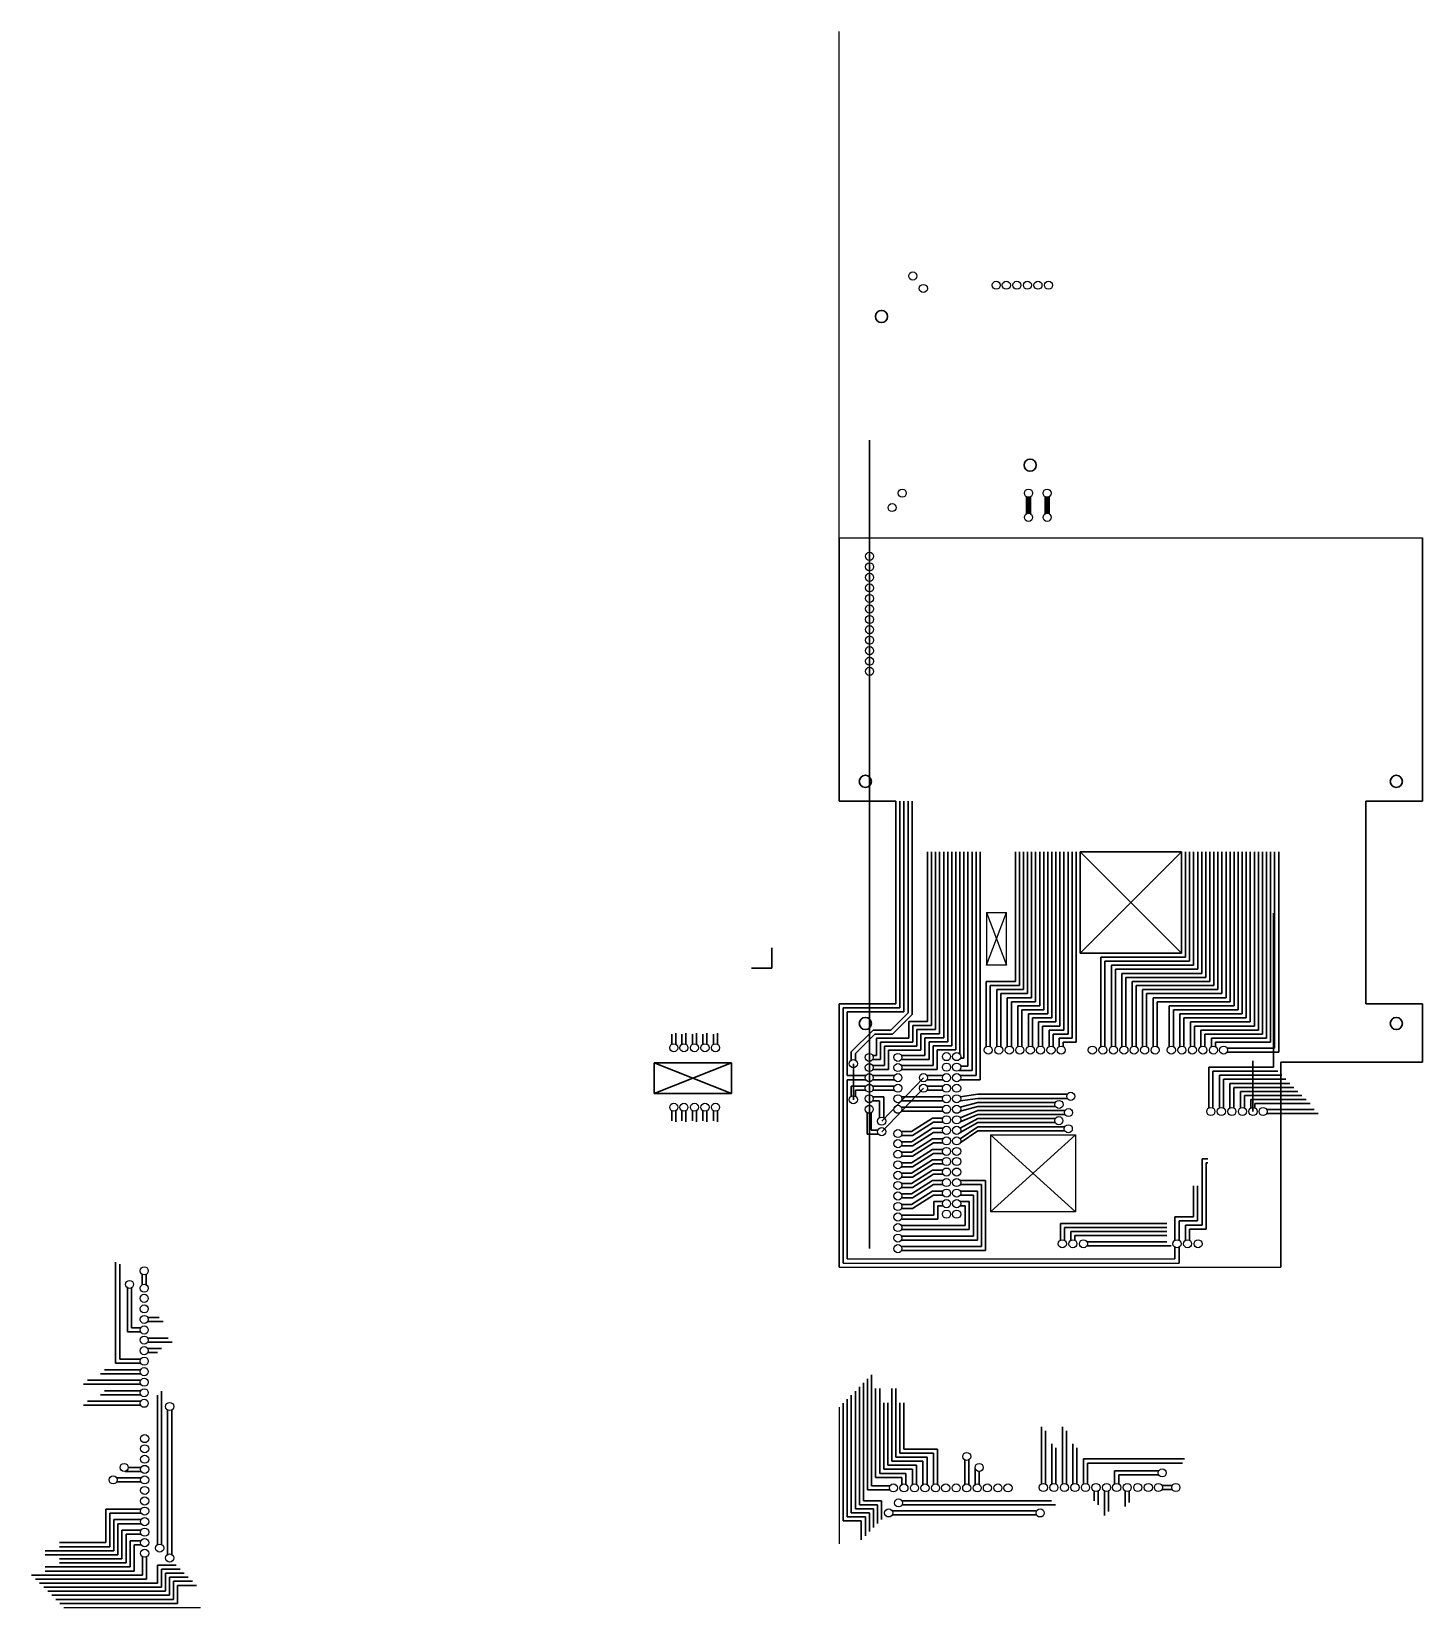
# Model space of a CAD drawing. Header units: millimetres. Extents: x -2849 to 258, y -823 to -139.
# Drawn here: x -2849.3 to -2505.9, y -766.8 to -377.8 of the extents above; entities that cross this region are included whole.
import ezdxf

# ---------------------------------------------------------------- set-up
doc = ezdxf.new("R2010")
doc.units = ezdxf.units.MM

msp = doc.modelspace()

# ---------------------------------------------------------------- hatches: boundary and pattern name
at = {"lineweight": 30}
for points in [[(-2603.667, -492.575, 0.2679496), (-2602.667, -492.575), (-2602.667, -496.814, 0.2679496), (-2603.667, -496.814)], [(-2599.077, -492.575, 0.2679496), (-2598.077, -492.575), (-2598.077, -496.814, 0.2679496), (-2599.077, -496.814)]]:
    msp.add_hatch(color=1, dxfattribs=at).paths.add_polyline_path(points, flags=17)

# ---------------------------------------------------------------- linework, layer by layer
at = {"color": 5}
for p, q in [((-2649.907, -567.752), (-2649.907, -377.752)), ((-2649.907, -502.752), (-2505.907, -502.752)), ((-2613.578, -595.261), (-2613.566, -608.269)), ((-2613.578, -595.261), (-2608.575, -595.261)), ((-2613.578, -595.261), (-2608.563, -608.269)), ((-2613.578, -595.261), (-2608.563, -608.269)), ((-2613.566, -608.269), (-2608.575, -595.261)), ((-2613.566, -608.269), (-2608.575, -595.261)), ((-2608.563, -608.269), (-2608.575, -595.261)), ((-2608.563, -608.269), (-2608.575, -595.261)), ((-2608.563, -608.269), (-2613.566, -608.269)), ((-2608.563, -608.269), (-2613.566, -608.269)), ((-2612.589, -650.102), (-2591.588, -650.102)), ((-2612.589, -650.102), (-2612.589, -669.103)), ((-2612.589, -650.102), (-2591.588, -669.103)), ((-2612.589, -669.103), (-2591.588, -650.102)), ((-2591.588, -650.102), (-2591.588, -669.103)), ((-2591.588, -669.103), (-2612.589, -669.103)), ((-2647.907, -680.752), (-2567.007, -680.752)), ((-2649.907, -682.752), (-2540.907, -682.752)), ((-2648.907, -681.752), (-2566.007, -681.752)), ((-2649.907, -717.35), (-2649.907, -751.061)), ((-2841.294, -766.787), (-2807.583, -766.787))]:
    msp.add_line(p, q, dxfattribs=at)
at = {"color": 2, "lineweight": 30}
for p, q in [((-2642.407, -678.202), (-2642.407, -478.598)), ((-2603.667, -496.814), (-2603.667, -492.575)), ((-2602.667, -496.814), (-2602.667, -492.575)), ((-2599.077, -496.814), (-2599.077, -492.575)), ((-2598.077, -496.814), (-2598.077, -492.575)), ((-2649.907, -502.752), (-2649.907, -567.752)), ((-2505.907, -567.752), (-2505.907, -502.752)), ((-2635.907, -567.752), (-2649.907, -567.752)), ((-2635.907, -617.752), (-2635.907, -567.752)), ((-2634.907, -618.752), (-2634.907, -567.752)), ((-2633.907, -619.752), (-2633.907, -567.752)), ((-2633.907, -619.752), (-2633.907, -567.752)), ((-2632.907, -620.002), (-2632.907, -567.752)), ((-2631.907, -620.416), (-2631.907, -567.752)), ((-2519.907, -567.752), (-2505.907, -567.752)), ((-2519.907, -617.752), (-2519.907, -567.752)), ((-2628.107, -622.148), (-2628.107, -580.252)), ((-2627.107, -623.148), (-2627.107, -580.252)), ((-2626.107, -624.148), (-2626.107, -580.252)), ((-2625.107, -625.148), (-2625.107, -580.252)), ((-2624.107, -626.148), (-2624.107, -580.252)), ((-2623.107, -627.148), (-2623.107, -580.252)), ((-2622.107, -628.148), (-2622.107, -580.252)), ((-2621.107, -629.148), (-2621.107, -580.252)), ((-2620.107, -630.148), (-2620.107, -580.252)), ((-2619.107, -631.148), (-2619.107, -580.252)), ((-2618.107, -633.202), (-2618.107, -580.252)), ((-2617.107, -634.202), (-2617.107, -580.252)), ((-2616.107, -635.502), (-2616.107, -580.252)), ((-2615.107, -636.502), (-2615.107, -580.252)), ((-2606.407, -612.252), (-2606.407, -580.252)), ((-2605.407, -613.252), (-2605.407, -580.252)), ((-2604.407, -614.252), (-2604.407, -580.252)), ((-2603.407, -615.252), (-2603.407, -580.252)), ((-2602.407, -616.252), (-2602.407, -580.252)), ((-2601.407, -617.252), (-2601.407, -580.252)), ((-2600.407, -618.252), (-2600.407, -580.252)), ((-2599.407, -619.252), (-2599.407, -580.252)), ((-2598.407, -620.252), (-2598.407, -580.252)), ((-2597.407, -621.252), (-2597.407, -580.252)), ((-2596.407, -622.252), (-2596.407, -580.252)), ((-2595.407, -623.252), (-2595.407, -580.252)), ((-2594.407, -624.252), (-2594.407, -580.252)), ((-2593.407, -625.252), (-2593.407, -580.252)), ((-2592.407, -626.252), (-2592.407, -580.252)), ((-2591.407, -627.252), (-2591.407, -580.252)), ((-2565.407, -580.252), (-2590.407, -580.252)), ((-2590.407, -580.252), (-2590.407, -605.252)), ((-2590.407, -580.252), (-2565.407, -605.252)), ((-2565.407, -580.252), (-2590.407, -605.252)), ((-2565.407, -605.252), (-2565.407, -580.252)), ((-2564.407, -606.252), (-2564.407, -580.252)), ((-2563.407, -607.252), (-2563.407, -580.252)), ((-2562.407, -608.252), (-2562.407, -580.252)), ((-2561.407, -609.252), (-2561.407, -580.252)), ((-2560.407, -610.252), (-2560.407, -580.252)), ((-2559.407, -611.252), (-2559.407, -580.252)), ((-2558.407, -612.252), (-2558.407, -580.252)), ((-2557.407, -613.252), (-2557.407, -580.252)), ((-2556.407, -614.252), (-2556.407, -580.252)), ((-2555.407, -615.252), (-2555.407, -580.252)), ((-2554.407, -616.252), (-2554.407, -580.252)), ((-2553.407, -617.252), (-2553.407, -580.252)), ((-2552.407, -618.252), (-2552.407, -580.252)), ((-2551.407, -619.252), (-2551.407, -580.252)), ((-2550.407, -620.252), (-2550.407, -580.252)), ((-2549.407, -621.252), (-2549.407, -580.252)), ((-2548.407, -622.252), (-2548.407, -580.252)), ((-2547.407, -623.252), (-2547.407, -580.252)), ((-2546.407, -624.252), (-2546.407, -580.252)), ((-2545.407, -625.252), (-2545.407, -580.252)), ((-2544.407, -626.252), (-2544.407, -580.252)), ((-2543.407, -627.252), (-2543.407, -580.252)), ((-2542.407, -628.702), (-2542.407, -580.252)), ((-2541.407, -629.702), (-2541.407, -580.252)), ((-2542.656, -633.407), (-2542.656, -595.407)), ((-2666.531, -608.983), (-2666.531, -603.983)), ((-2590.407, -605.252), (-2565.407, -605.252)), ((-2585.307, -628.336), (-2585.307, -606.252)), ((-2585.307, -606.252), (-2564.407, -606.252)), ((-2671.531, -608.983), (-2666.531, -608.983)), ((-2584.307, -628.336), (-2584.307, -607.252)), ((-2584.307, -607.252), (-2563.407, -607.252)), ((-2582.707, -628.336), (-2582.707, -608.252)), ((-2582.707, -608.252), (-2562.407, -608.252)), ((-2581.707, -628.336), (-2581.707, -609.252)), ((-2581.707, -609.252), (-2561.407, -609.252)), ((-2580.107, -628.336), (-2580.107, -610.252)), ((-2580.107, -610.252), (-2560.407, -610.252)), ((-2613.607, -628.336), (-2613.607, -612.252)), ((-2613.607, -612.252), (-2606.407, -612.252)), ((-2612.607, -628.336), (-2612.607, -613.252)), ((-2612.607, -613.252), (-2605.407, -613.252)), ((-2611.007, -628.336), (-2611.007, -614.252)), ((-2611.007, -614.252), (-2604.407, -614.252)), ((-2579.107, -628.336), (-2579.107, -611.252)), ((-2579.107, -611.252), (-2559.407, -611.252)), ((-2577.607, -628.336), (-2577.607, -612.252)), ((-2577.607, -612.252), (-2558.407, -612.252)), ((-2576.607, -628.336), (-2576.607, -613.252)), ((-2576.607, -613.252), (-2557.407, -613.252)), ((-2575.007, -628.336), (-2575.007, -614.252)), ((-2575.007, -614.252), (-2556.407, -614.252)), ((-2649.907, -682.752), (-2649.907, -617.752)), ((-2649.907, -617.752), (-2635.907, -617.752)), ((-2610.007, -628.336), (-2610.007, -615.252)), ((-2610.007, -615.252), (-2603.407, -615.252)), ((-2608.407, -623.252), (-2608.407, -616.252)), ((-2608.407, -616.252), (-2602.407, -616.252)), ((-2607.407, -628.336), (-2607.407, -617.252)), ((-2607.407, -617.252), (-2601.407, -617.252)), ((-2605.807, -628.336), (-2605.807, -618.252)), ((-2605.807, -618.252), (-2600.407, -618.252)), ((-2574.007, -628.336), (-2574.007, -615.252)), ((-2574.007, -615.252), (-2555.407, -615.252)), ((-2572.407, -628.336), (-2572.407, -616.252)), ((-2572.407, -616.252), (-2554.407, -616.252)), ((-2571.407, -628.336), (-2571.407, -617.252)), ((-2571.407, -617.252), (-2553.407, -617.252)), ((-2568.407, -628.336), (-2568.407, -618.252)), ((-2568.407, -618.252), (-2552.407, -618.252)), ((-2505.907, -617.752), (-2519.907, -617.752)), ((-2505.907, -617.752), (-2505.907, -632.202)), ((-2648.907, -618.752), (-2634.907, -618.752)), ((-2648.907, -681.752), (-2648.907, -618.752)), ((-2647.907, -619.752), (-2633.907, -619.752)), ((-2647.907, -635.502), (-2647.907, -619.752)), ((-2637.149, -624.244), (-2632.907, -620.002)), ((-2636.735, -625.244), (-2631.907, -620.416)), ((-2632.724, -622.148), (-2628.107, -622.148)), ((-2632.724, -626.244), (-2632.724, -622.148)), ((-2608.407, -628.336), (-2608.407, -620.416)), ((-2604.807, -628.336), (-2604.807, -619.252)), ((-2604.807, -619.252), (-2599.407, -619.252)), ((-2603.207, -628.336), (-2603.207, -620.252)), ((-2603.207, -620.252), (-2598.407, -620.252)), ((-2602.207, -628.336), (-2602.207, -621.252)), ((-2602.207, -621.252), (-2597.407, -621.252)), ((-2600.707, -628.336), (-2600.707, -622.252)), ((-2600.707, -622.252), (-2596.407, -622.252)), ((-2567.407, -628.336), (-2567.407, -619.252)), ((-2567.407, -619.252), (-2551.407, -619.252)), ((-2565.807, -628.336), (-2565.807, -620.252)), ((-2565.807, -620.252), (-2550.407, -620.252)), ((-2564.807, -628.336), (-2564.807, -621.252)), ((-2564.807, -621.252), (-2553.407, -621.252)), ((-2564.807, -621.252), (-2549.407, -621.252)), ((-2563.207, -628.336), (-2563.207, -622.252)), ((-2563.207, -622.252), (-2548.407, -622.252)), ((-2691.238, -625.301), (-2691.238, -627.759)), ((-2690.238, -625.01), (-2690.238, -627.759)), ((-2688.738, -625.301), (-2688.738, -627.759)), ((-2687.738, -625.01), (-2687.738, -627.759)), ((-2686.138, -625.301), (-2686.138, -627.759)), ((-2685.138, -625.01), (-2685.138, -627.759)), ((-2683.538, -625.301), (-2683.538, -627.759)), ((-2682.538, -625.01), (-2682.538, -627.759)), ((-2680.938, -625.301), (-2680.938, -627.759)), ((-2679.938, -625.01), (-2679.938, -627.759)), ((-2646.907, -629.593), (-2641.557, -624.244)), ((-2645.907, -630.008), (-2641.143, -625.244)), ((-2641.557, -624.244), (-2637.149, -624.244)), ((-2641.143, -625.244), (-2636.735, -625.244)), ((-2640.729, -626.244), (-2632.724, -626.244)), ((-2640.729, -630.502), (-2640.729, -626.244)), ((-2631.724, -623.148), (-2627.107, -623.148)), ((-2631.724, -627.244), (-2631.724, -623.148)), ((-2630.724, -624.148), (-2626.107, -624.148)), ((-2630.724, -628.244), (-2630.724, -624.148)), ((-2629.724, -625.148), (-2625.107, -625.148)), ((-2629.724, -629.244), (-2629.724, -625.148)), ((-2628.724, -630.502), (-2628.724, -626.148)), ((-2628.724, -626.148), (-2624.107, -626.148)), ((-2599.707, -628.336), (-2599.707, -623.252)), ((-2599.707, -623.252), (-2595.407, -623.252)), ((-2598.107, -628.336), (-2598.107, -624.252)), ((-2598.107, -624.252), (-2594.407, -624.252)), ((-2597.107, -628.336), (-2597.107, -625.252)), ((-2597.107, -625.252), (-2593.407, -625.252)), ((-2595.607, -628.336), (-2595.607, -626.252)), ((-2595.607, -626.252), (-2592.407, -626.252)), ((-2562.207, -628.336), (-2562.207, -623.252)), ((-2562.207, -623.252), (-2547.407, -623.252)), ((-2560.607, -628.336), (-2560.607, -624.252)), ((-2560.607, -624.252), (-2546.407, -624.252)), ((-2559.607, -628.336), (-2559.607, -625.252)), ((-2559.607, -625.252), (-2545.407, -625.252)), ((-2558.007, -628.336), (-2558.007, -626.252)), ((-2558.007, -626.252), (-2544.407, -626.252)), ((-2646.907, -631.686), (-2646.907, -629.593)), ((-2645.907, -631.686), (-2645.907, -630.008)), ((-2639.729, -627.244), (-2631.724, -627.244)), ((-2639.729, -631.502), (-2639.729, -627.244)), ((-2638.729, -633.002), (-2638.729, -628.244)), ((-2638.729, -628.244), (-2630.724, -628.244)), ((-2637.729, -634.002), (-2637.729, -629.244)), ((-2637.729, -629.244), (-2629.724, -629.244)), ((-2627.724, -631.502), (-2627.724, -627.148)), ((-2627.724, -627.148), (-2623.107, -627.148)), ((-2626.724, -633.002), (-2626.724, -628.148)), ((-2626.724, -628.148), (-2622.107, -628.148)), ((-2625.724, -634.002), (-2625.724, -629.148)), ((-2625.724, -629.148), (-2621.107, -629.148)), ((-2620.151, -630.148), (-2620.107, -630.148)), ((-2594.607, -628.336), (-2594.607, -627.252)), ((-2594.607, -627.252), (-2591.407, -627.252)), ((-2557.007, -628.336), (-2557.007, -627.252)), ((-2557.007, -627.252), (-2543.407, -627.252)), ((-2542.407, -628.702), (-2554.141, -628.702)), ((-2541.407, -629.702), (-2554.141, -629.702)), ((-2695.571, -632.35), (-2676.465, -632.35)), ((-2695.571, -632.35), (-2695.571, -639.912)), ((-2695.571, -639.912), (-2676.465, -632.35)), ((-2695.571, -632.35), (-2676.465, -639.912)), ((-2676.465, -632.35), (-2676.465, -639.912)), ((-2646.407, -632.552), (-2646.407, -641.449)), ((-2640.729, -630.502), (-2641.615, -630.502)), ((-2639.729, -631.502), (-2641.615, -631.502)), ((-2638.729, -633.002), (-2641.615, -633.002)), ((-2637.729, -634.002), (-2641.615, -634.002)), ((-2628.724, -630.502), (-2634.541, -630.502)), ((-2627.724, -631.502), (-2634.541, -631.502)), ((-2626.724, -633.002), (-2634.541, -633.002)), ((-2625.724, -634.002), (-2634.541, -634.002)), ((-2619.968, -631.148), (-2619.107, -631.148)), ((-2618.107, -633.202), (-2619.927, -633.202)), ((-2558.656, -643.491), (-2558.656, -633.407)), ((-2558.656, -633.407), (-2542.656, -633.407)), ((-2547.756, -644.357), (-2547.756, -631.855)), ((-2540.907, -682.752), (-2540.907, -632.202)), ((-2540.907, -632.202), (-2505.907, -632.202)), ((-2647.907, -635.502), (-2643.347, -635.502)), ((-2647.907, -636.502), (-2643.347, -636.502)), ((-2647.907, -680.752), (-2647.907, -636.502)), ((-2636.273, -635.502), (-2641.615, -635.502)), ((-2636.273, -636.502), (-2641.615, -636.502)), ((-2639.412, -646.732), (-2629.084, -636.002)), ((-2624.273, -635.502), (-2628.218, -635.502)), ((-2624.273, -636.502), (-2628.218, -636.502)), ((-2617.107, -634.202), (-2620.307, -634.202)), ((-2620.041, -635.502), (-2616.107, -635.502)), ((-2620.041, -636.502), (-2615.107, -636.502)), ((-2557.656, -643.491), (-2557.656, -634.407)), ((-2557.656, -634.407), (-2541.656, -634.407)), ((-2556.056, -643.491), (-2556.056, -635.407)), ((-2556.056, -635.407), (-2540.656, -635.407)), ((-2555.056, -643.491), (-2555.056, -636.407)), ((-2555.056, -636.407), (-2543.656, -636.407)), ((-2555.056, -636.407), (-2539.656, -636.407)), ((-2553.456, -643.491), (-2553.456, -637.407)), ((-2553.456, -637.407), (-2538.656, -637.407)), ((-2676.465, -639.912), (-2695.571, -639.912)), ((-2646.907, -638.102), (-2643.347, -638.102)), ((-2646.907, -640.583), (-2646.907, -638.102)), ((-2645.907, -639.102), (-2643.347, -639.102)), ((-2645.907, -640.583), (-2645.907, -639.102)), ((-2636.273, -638.102), (-2641.615, -638.102)), ((-2636.273, -639.102), (-2641.615, -639.102)), ((-2638.912, -640.702), (-2641.615, -640.702)), ((-2639.912, -641.702), (-2641.615, -641.702)), ((-2639.912, -645.866), (-2639.912, -641.702)), ((-2639.412, -649.332), (-2629.084, -638.602)), ((-2638.912, -645.866), (-2638.912, -640.702)), ((-2624.273, -640.702), (-2634.541, -640.702)), ((-2624.273, -641.702), (-2634.541, -641.702)), ((-2624.273, -638.102), (-2628.218, -638.102)), ((-2624.273, -639.102), (-2628.218, -639.102)), ((-2620.041, -640.702), (-2615.692, -640.102)), ((-2620.041, -641.702), (-2615.692, -641.102)), ((-2615.692, -640.102), (-2593.599, -640.102)), ((-2615.692, -641.102), (-2593.613, -641.102)), ((-2552.456, -643.491), (-2552.456, -638.407)), ((-2552.456, -638.407), (-2537.656, -638.407)), ((-2550.856, -643.491), (-2550.856, -639.407)), ((-2550.856, -639.407), (-2536.656, -639.407)), ((-2549.856, -643.491), (-2549.856, -640.407)), ((-2549.856, -640.407), (-2535.656, -640.407)), ((-2548.256, -643.491), (-2548.256, -641.407)), ((-2548.256, -641.407), (-2534.656, -641.407)), ((-2691.238, -646.626), (-2691.238, -644.168)), ((-2690.238, -646.917), (-2690.238, -644.168)), ((-2688.738, -646.626), (-2688.738, -644.168)), ((-2687.738, -646.917), (-2687.738, -644.168)), ((-2686.138, -646.626), (-2686.138, -644.168)), ((-2685.138, -646.917), (-2685.138, -644.168)), ((-2683.538, -646.626), (-2683.538, -644.168)), ((-2682.538, -646.917), (-2682.538, -644.168)), ((-2680.938, -646.626), (-2680.938, -644.168)), ((-2679.938, -646.917), (-2679.938, -644.168)), ((-2642.981, -646.815), (-2642.981, -644.668)), ((-2642.981, -649.932), (-2642.981, -644.668)), ((-2641.981, -647.815), (-2641.981, -644.668)), ((-2641.981, -648.932), (-2641.981, -644.668)), ((-2624.273, -643.302), (-2634.541, -643.302)), ((-2624.273, -644.302), (-2634.541, -644.302)), ((-2615.692, -642.102), (-2620.041, -643.302)), ((-2620.041, -644.302), (-2615.692, -643.102)), ((-2615.692, -644.102), (-2620.041, -645.902)), ((-2620.041, -646.902), (-2615.692, -645.102)), ((-2615.692, -642.102), (-2596.493, -642.102)), ((-2615.692, -643.102), (-2596.507, -643.102)), ((-2615.692, -644.102), (-2594.145, -644.102)), ((-2615.692, -645.102), (-2594.158, -645.102)), ((-2547.256, -643.491), (-2547.256, -642.407)), ((-2547.256, -642.407), (-2533.656, -642.407)), ((-2532.656, -643.857), (-2544.39, -643.857)), ((-2531.656, -644.857), (-2544.39, -644.857)), ((-2640.278, -648.932), (-2641.981, -648.932)), ((-2632.083, -649.302), (-2634.541, -649.302)), ((-2632.083, -649.302), (-2626.885, -646.002)), ((-2632.083, -651.802), (-2626.885, -648.502)), ((-2631.792, -650.302), (-2626.595, -647.002)), ((-2631.792, -652.802), (-2626.595, -649.502)), ((-2624.273, -646.002), (-2626.885, -646.002)), ((-2624.273, -648.502), (-2626.885, -648.502)), ((-2624.273, -647.002), (-2626.595, -647.002)), ((-2624.273, -649.502), (-2626.595, -649.502)), ((-2620.041, -648.502), (-2615.692, -646.102)), ((-2620.041, -649.502), (-2615.692, -647.102)), ((-2615.692, -648.102), (-2620.041, -651.102)), ((-2620.041, -652.102), (-2615.692, -649.102)), ((-2615.692, -646.102), (-2596.558, -646.102)), ((-2615.692, -647.102), (-2596.572, -647.102)), ((-2615.692, -648.102), (-2594.21, -648.102)), ((-2615.692, -649.102), (-2594.224, -649.102)), ((-2640.278, -649.932), (-2642.981, -649.932)), ((-2631.792, -650.302), (-2634.541, -650.302)), ((-2632.083, -651.802), (-2634.541, -651.802)), ((-2631.792, -652.802), (-2634.541, -652.802)), ((-2632.083, -654.402), (-2626.885, -651.102)), ((-2631.792, -655.402), (-2626.595, -652.102)), ((-2624.273, -651.102), (-2626.885, -651.102)), ((-2624.273, -652.102), (-2626.595, -652.102)), ((-2632.083, -654.402), (-2634.541, -654.402)), ((-2631.792, -655.402), (-2634.541, -655.402)), ((-2632.083, -657.002), (-2634.541, -657.002)), ((-2632.083, -657.002), (-2626.885, -653.702)), ((-2632.083, -659.602), (-2626.885, -656.302)), ((-2631.792, -658.002), (-2626.595, -654.702)), ((-2631.792, -660.602), (-2626.595, -657.302)), ((-2624.273, -653.702), (-2626.885, -653.702)), ((-2624.273, -656.302), (-2626.885, -656.302)), ((-2624.273, -654.702), (-2626.595, -654.702)), ((-2624.273, -657.302), (-2626.595, -657.302)), ((-2560.306, -656.031), (-2560.306, -672.375)), ((-2560.306, -656.031), (-2558.866, -656.031)), ((-2560.306, -656.031), (-2560.306, -672.375)), ((-2559.306, -657.031), (-2559.306, -673.375)), ((-2559.306, -657.031), (-2558.879, -657.031)), ((-2631.792, -658.002), (-2634.541, -658.002)), ((-2632.083, -659.602), (-2634.541, -659.602)), ((-2631.792, -660.602), (-2634.541, -660.602)), ((-2632.083, -662.102), (-2626.885, -658.802)), ((-2631.792, -663.102), (-2626.595, -659.802)), ((-2624.273, -658.802), (-2626.885, -658.802)), ((-2624.273, -659.802), (-2626.595, -659.802)), ((-2632.083, -662.102), (-2634.541, -662.102)), ((-2631.792, -663.102), (-2634.541, -663.102)), ((-2632.083, -664.702), (-2634.541, -664.702)), ((-2632.083, -664.702), (-2626.885, -661.402)), ((-2632.083, -667.302), (-2626.885, -664.002)), ((-2631.792, -665.702), (-2626.595, -662.402)), ((-2631.792, -668.302), (-2626.595, -665.002)), ((-2624.273, -661.402), (-2626.885, -661.402)), ((-2624.273, -664.002), (-2626.885, -664.002)), ((-2624.273, -662.402), (-2626.595, -662.402)), ((-2624.273, -665.002), (-2626.595, -665.002)), ((-2613.779, -661.402), (-2620.041, -661.402)), ((-2614.779, -662.402), (-2620.041, -662.402)), ((-2620.041, -664.002), (-2615.779, -664.002)), ((-2620.041, -665.002), (-2616.779, -665.002)), ((-2616.779, -665.002), (-2616.779, -675.102)), ((-2615.779, -664.002), (-2615.779, -676.102)), ((-2614.779, -662.402), (-2614.779, -677.702)), ((-2613.779, -661.402), (-2613.779, -678.702)), ((-2562.415, -662.71), (-2562.415, -670.375)), ((-2562.415, -662.71), (-2562.415, -670.375)), ((-2561.415, -662.71), (-2561.415, -671.375)), ((-2561.415, -662.71), (-2561.415, -671.375)), ((-2631.792, -665.702), (-2634.541, -665.702)), ((-2632.083, -667.302), (-2634.541, -667.302)), ((-2631.792, -668.302), (-2634.541, -668.302)), ((-2624.273, -666.602), (-2626.545, -666.602)), ((-2626.545, -666.602), (-2626.545, -669.902)), ((-2624.273, -667.602), (-2625.545, -667.602)), ((-2625.545, -667.602), (-2625.545, -670.902)), ((-2620.041, -666.602), (-2617.779, -666.602)), ((-2620.041, -667.602), (-2618.779, -667.602)), ((-2618.779, -667.602), (-2618.779, -672.502)), ((-2617.779, -666.602), (-2617.779, -673.502)), ((-2626.545, -669.902), (-2634.541, -669.902)), ((-2625.545, -670.902), (-2634.541, -670.902)), ((-2618.779, -672.502), (-2634.541, -672.502)), ((-2595.307, -672.002), (-2595.307, -676.136)), ((-2568.979, -672.002), (-2595.307, -672.002)), ((-2594.307, -672.99), (-2594.307, -676.136)), ((-2594.307, -673.002), (-2594.307, -676.136)), ((-2568.979, -673.002), (-2594.307, -673.002)), ((-2562.415, -670.375), (-2567.007, -670.375)), ((-2567.007, -670.375), (-2567.007, -676.136)), ((-2562.415, -670.375), (-2567.007, -670.375)), ((-2567.007, -670.375), (-2567.007, -676.136)), ((-2561.415, -671.375), (-2566.007, -671.375)), ((-2566.007, -671.375), (-2566.007, -676.136)), ((-2561.415, -671.375), (-2566.007, -671.375)), ((-2566.007, -671.375), (-2566.007, -676.136)), ((-2564.407, -672.375), (-2564.407, -676.136)), ((-2560.306, -672.375), (-2564.407, -672.375)), ((-2564.407, -672.375), (-2564.407, -676.136)), ((-2560.306, -672.375), (-2564.407, -672.375)), ((-2617.779, -673.502), (-2634.541, -673.502)), ((-2616.779, -675.102), (-2634.541, -675.102)), ((-2615.779, -676.102), (-2634.541, -676.102)), ((-2595.307, -673.99), (-2595.307, -676.136)), ((-2592.707, -673.99), (-2592.707, -676.136)), ((-2592.707, -674.002), (-2592.707, -676.136)), ((-2568.979, -674.002), (-2592.707, -674.002)), ((-2591.707, -675.002), (-2591.707, -676.136)), ((-2591.707, -675.002), (-2591.707, -676.136)), ((-2568.979, -675.002), (-2591.707, -675.002)), ((-2568.979, -676.502), (-2588.741, -676.502)), ((-2563.407, -673.375), (-2563.407, -676.136)), ((-2559.306, -673.375), (-2563.407, -673.375)), ((-2563.407, -673.375), (-2563.407, -676.136)), ((-2559.306, -673.375), (-2563.407, -673.375)), ((-2614.779, -677.702), (-2634.541, -677.702)), ((-2613.779, -678.702), (-2634.541, -678.702)), ((-2567.979, -677.502), (-2588.741, -677.502)), ((-2567.007, -677.868), (-2567.007, -680.752)), ((-2566.007, -677.868), (-2566.007, -681.752)), ((-2828.521, -706.491), (-2828.521, -681.515)), ((-2827.521, -705.491), (-2827.521, -682.036)), ((-2821.972, -687.113), (-2821.972, -684.543)), ((-2820.972, -687.113), (-2820.972, -684.543)), ((-2825.581, -698.779), (-2825.581, -687.902)), ((-2824.581, -697.779), (-2824.581, -687.902)), ((-2817.773, -695.179), (-2820.606, -695.179)), ((-2816.773, -696.179), (-2820.606, -696.179)), ((-2822.338, -698.779), (-2825.581, -698.779)), ((-2822.338, -697.779), (-2824.581, -697.779)), ((-2815.583, -700.279), (-2820.606, -700.279)), ((-2814.583, -701.279), (-2820.606, -701.279)), ((-2817.168, -702.879), (-2820.606, -702.879)), ((-2818.168, -703.879), (-2820.606, -703.879)), ((-2828.521, -706.491), (-2822.331, -706.491)), ((-2827.521, -705.491), (-2822.345, -705.491)), ((-2822.338, -711.679), (-2836.491, -711.679)), ((-2822.338, -710.679), (-2835.491, -710.679)), ((-2832.294, -709.091), (-2822.331, -709.091)), ((-2831.294, -708.091), (-2822.345, -708.091)), ((-2643.907, -740.427), (-2643.907, -711.35)), ((-2642.907, -737.775), (-2642.907, -710.35)), ((-2641.907, -736.775), (-2641.907, -709.35)), ((-2832.294, -714.291), (-2822.331, -714.291)), ((-2831.294, -713.291), (-2822.345, -713.291)), ((-2818.168, -751.266), (-2818.168, -714.362)), ((-2817.168, -751.266), (-2817.168, -713.362)), ((-2647.907, -744.427), (-2647.907, -715.35)), ((-2646.907, -743.427), (-2646.907, -714.35)), ((-2645.907, -742.427), (-2645.907, -713.35)), ((-2644.907, -741.427), (-2644.907, -712.35)), ((-2640.907, -712.725), (-2640.907, -734.681)), ((-2639.907, -712.725), (-2639.907, -733.681)), ((-2636.907, -712.725), (-2636.907, -730.681)), ((-2635.907, -712.725), (-2635.907, -729.681)), ((-2822.338, -716.879), (-2836.491, -716.879)), ((-2822.338, -715.879), (-2835.491, -715.879)), ((-2815.695, -753.699), (-2815.695, -718.038)), ((-2814.695, -753.699), (-2814.695, -718.038)), ((-2648.907, -716.35), (-2648.907, -745.427)), ((-2638.907, -716.254), (-2638.907, -732.681)), ((-2637.907, -716.254), (-2637.907, -731.681)), ((-2634.907, -716.254), (-2634.907, -728.681)), ((-2633.907, -716.254), (-2633.907, -727.681)), ((-2599.998, -736.306), (-2599.998, -722.154)), ((-2598.998, -736.306), (-2598.998, -723.154)), ((-2594.798, -736.306), (-2594.798, -722.154)), ((-2593.798, -736.306), (-2593.798, -723.154)), ((-2597.41, -726.35), (-2597.41, -736.313)), ((-2596.41, -727.35), (-2596.41, -736.299)), ((-2592.21, -726.35), (-2592.21, -736.313)), ((-2591.21, -727.35), (-2591.21, -736.299)), ((-2629.219, -730.681), (-2636.907, -730.681)), ((-2628.219, -729.681), (-2635.907, -729.681)), ((-2626.619, -728.681), (-2634.907, -728.681)), ((-2625.619, -727.681), (-2633.907, -727.681)), ((-2629.219, -736.409), (-2629.219, -730.681)), ((-2628.219, -736.409), (-2628.219, -729.681)), ((-2626.619, -736.409), (-2626.619, -728.681)), ((-2625.619, -736.409), (-2625.619, -727.681)), ((-2618.912, -730.371), (-2618.912, -736.405)), ((-2617.912, -730.371), (-2617.912, -736.413)), ((-2589.61, -730.123), (-2564.635, -730.123)), ((-2589.61, -730.123), (-2589.61, -736.313)), ((-2588.61, -731.123), (-2565.155, -731.123)), ((-2588.61, -731.123), (-2588.61, -736.299)), ((-2828.274, -734.793), (-2822.231, -734.793)), ((-2822.235, -733.2), (-2826.209, -733.2)), ((-2822.235, -732.2), (-2825.422, -732.2)), ((-2634.419, -734.681), (-2640.907, -734.681)), ((-2633.419, -733.681), (-2639.907, -733.681)), ((-2631.819, -732.681), (-2638.907, -732.681)), ((-2630.819, -731.681), (-2637.907, -731.681)), ((-2634.419, -736.409), (-2634.419, -734.681)), ((-2633.419, -736.409), (-2633.419, -733.681)), ((-2631.819, -736.409), (-2631.819, -732.681)), ((-2630.819, -736.409), (-2630.819, -731.681)), ((-2616.319, -736.409), (-2616.319, -732.435)), ((-2615.319, -736.409), (-2615.319, -733.222)), ((-2581.898, -736.306), (-2581.898, -733.063)), ((-2581.898, -733.063), (-2571.021, -733.063)), ((-2580.898, -736.306), (-2580.898, -734.063)), ((-2580.898, -734.063), (-2571.021, -734.063)), ((-2828.274, -735.793), (-2822.239, -735.793)), ((-2642.907, -737.775), (-2637.385, -737.775)), ((-2641.907, -736.775), (-2637.385, -736.775)), ((-2586.998, -740.477), (-2586.998, -738.038)), ((-2585.998, -741.477), (-2585.998, -738.038)), ((-2584.398, -744.061), (-2584.398, -738.038)), ((-2583.398, -743.061), (-2583.398, -738.038)), ((-2579.298, -741.872), (-2579.298, -738.038)), ((-2578.298, -740.872), (-2578.298, -738.038)), ((-2570.232, -736.672), (-2567.662, -736.672)), ((-2570.232, -737.672), (-2567.662, -737.672)), ((-2830.963, -742.5), (-2830.963, -750.787)), ((-2822.235, -742.5), (-2830.963, -742.5)), ((-2641.449, -742.427), (-2645.907, -742.427)), ((-2640.449, -741.427), (-2644.907, -741.427)), ((-2639.449, -740.427), (-2643.907, -740.427)), ((-2641.449, -747.061), (-2641.449, -742.427)), ((-2640.449, -746.061), (-2640.449, -741.427)), ((-2639.449, -745.061), (-2639.449, -740.427)), ((-2636.818, -742.949), (-2601.158, -742.949)), ((-2634.385, -740.477), (-2597.481, -740.477)), ((-2634.385, -741.477), (-2596.481, -741.477)), ((-2829.963, -743.5), (-2829.963, -751.787)), ((-2822.235, -743.5), (-2829.963, -743.5)), ((-2828.963, -745.1), (-2828.963, -752.787)), ((-2822.235, -745.1), (-2828.963, -745.1)), ((-2827.963, -746.1), (-2827.963, -753.787)), ((-2822.235, -746.1), (-2827.963, -746.1)), ((-2644.449, -745.427), (-2648.907, -745.427)), ((-2644.449, -745.427), (-2648.907, -745.427)), ((-2643.449, -744.427), (-2647.907, -744.427)), ((-2642.449, -743.427), (-2646.907, -743.427)), ((-2644.449, -750.061), (-2644.449, -745.427)), ((-2643.449, -749.061), (-2643.449, -744.427)), ((-2642.449, -748.061), (-2642.449, -743.427)), ((-2636.818, -743.949), (-2601.158, -743.949)), ((-2842.391, -750.787), (-2830.963, -750.787)), ((-2826.963, -747.7), (-2826.963, -754.787)), ((-2822.235, -747.7), (-2826.963, -747.7)), ((-2825.963, -748.7), (-2825.963, -755.787)), ((-2822.235, -748.7), (-2825.963, -748.7)), ((-2824.963, -750.3), (-2824.963, -756.787)), ((-2822.235, -750.3), (-2824.963, -750.3)), ((-2845.92, -752.787), (-2828.963, -752.787)), ((-2845.92, -753.787), (-2827.963, -753.787)), ((-2842.391, -751.787), (-2829.963, -751.787)), ((-2823.963, -751.3), (-2823.963, -757.787)), ((-2822.235, -751.3), (-2823.963, -751.3)), ((-2821.869, -758.787), (-2821.869, -754.266)), ((-2820.869, -759.787), (-2820.869, -754.266)), ((-2845.92, -756.787), (-2824.963, -756.787)), ((-2845.92, -757.787), (-2823.963, -757.787)), ((-2842.391, -754.787), (-2826.963, -754.787)), ((-2842.391, -755.787), (-2825.963, -755.787)), ((-2813.583, -756.33), (-2818.217, -756.33)), ((-2818.217, -756.33), (-2818.217, -760.787)), ((-2812.583, -757.33), (-2817.217, -757.33)), ((-2817.217, -757.33), (-2817.217, -761.787)), ((-2811.583, -758.33), (-2816.217, -758.33)), ((-2816.217, -758.33), (-2816.217, -762.787)), ((-2821.869, -758.787), (-2849.294, -758.787)), ((-2820.869, -759.787), (-2848.294, -759.787)), ((-2818.217, -760.787), (-2847.294, -760.787)), ((-2817.217, -761.787), (-2846.294, -761.787)), ((-2810.583, -759.33), (-2815.217, -759.33)), ((-2815.217, -759.33), (-2815.217, -763.787)), ((-2809.583, -760.33), (-2814.217, -760.33)), ((-2814.217, -760.33), (-2814.217, -764.787)), ((-2808.583, -761.33), (-2813.217, -761.33)), ((-2813.217, -761.33), (-2813.217, -765.787)), ((-2813.217, -761.33), (-2813.217, -765.787)), ((-2816.217, -762.787), (-2845.294, -762.787)), ((-2815.217, -763.787), (-2844.294, -763.787)), ((-2814.217, -764.787), (-2843.294, -764.787)), ((-2842.294, -765.787), (-2813.217, -765.787))]:
    msp.add_line(p, q, dxfattribs=at)
at = {"color": 3}
for centre in [(-2631.742, -438.107), (-2611.138, -440.379), (-2611.138, -440.379), (-2608.638, -440.379), (-2606.038, -440.379), (-2603.438, -440.379), (-2600.838, -440.379), (-2598.238, -440.379), (-2629.142, -441.176), (-2634.342, -491.709), (-2603.167, -491.709), (-2598.577, -491.709), (-2636.842, -495.272), (-2603.167, -497.68), (-2598.577, -497.68), (-2642.407, -507.302), (-2642.407, -509.902), (-2642.407, -512.502), (-2642.407, -515.102), (-2642.407, -517.702), (-2642.407, -520.302), (-2642.407, -522.902), (-2642.407, -525.402), (-2642.407, -525.402), (-2642.407, -528.002), (-2642.407, -530.602), (-2642.407, -533.202), (-2642.407, -535.702), (-2642.407, -535.702), (-2690.738, -628.625), (-2690.738, -628.625), (-2688.238, -628.625), (-2685.638, -628.625), (-2683.038, -628.625), (-2680.438, -628.625), (-2680.438, -628.625), (-2642.481, -631.002), (-2642.481, -631.002), (-2635.407, -631.002), (-2635.407, -631.002), (-2623.407, -630.802), (-2620.907, -630.802), (-2613.107, -629.202), (-2610.507, -629.202), (-2607.907, -629.202), (-2605.307, -629.202), (-2602.707, -629.202), (-2600.207, -629.202), (-2600.207, -629.202), (-2597.607, -629.202), (-2595.107, -629.202), (-2587.407, -629.202), (-2584.807, -629.202), (-2582.207, -629.202), (-2579.607, -629.202), (-2577.107, -629.202), (-2577.107, -629.202), (-2574.507, -629.202), (-2571.907, -629.202), (-2567.907, -629.202), (-2565.307, -629.202), (-2562.707, -629.202), (-2560.107, -629.202), (-2557.507, -629.202), (-2555.007, -629.202), (-2555.007, -629.202), (-2646.407, -632.552), (-2642.481, -633.502), (-2642.481, -633.502), (-2635.407, -633.502), (-2635.407, -633.502), (-2623.407, -633.402), (-2620.907, -633.402), (-2642.481, -636.002), (-2642.481, -638.602), (-2635.407, -636.002), (-2635.407, -638.602), (-2629.084, -636.002), (-2629.084, -638.602), (-2623.407, -636.002), (-2623.407, -638.602), (-2620.907, -636.002), (-2620.907, -638.602), (-2646.407, -641.449), (-2642.481, -641.202), (-2635.407, -641.202), (-2623.407, -641.202), (-2620.907, -641.202), (-2595.634, -642.614), (-2592.74, -640.614), (-2690.738, -643.302), (-2690.738, -643.302), (-2688.238, -643.302), (-2685.638, -643.302), (-2683.038, -643.302), (-2680.438, -643.302), (-2680.438, -643.302), (-2642.481, -643.802), (-2642.481, -643.802), (-2639.412, -646.732), (-2635.407, -643.802), (-2635.407, -643.802), (-2623.407, -643.802), (-2623.407, -643.802), (-2623.407, -646.402), (-2620.907, -643.802), (-2620.907, -643.802), (-2620.907, -646.402), (-2595.699, -646.614), (-2593.286, -644.614), (-2558.156, -644.357), (-2555.556, -644.357), (-2552.956, -644.357), (-2550.356, -644.357), (-2547.756, -644.357), (-2545.256, -644.357), (-2545.256, -644.357), (-2639.412, -649.332), (-2635.407, -649.802), (-2635.407, -649.802), (-2623.407, -649.002), (-2620.907, -649.002), (-2593.351, -648.614), (-2635.407, -652.302), (-2623.407, -651.602), (-2623.407, -654.202), (-2620.907, -651.602), (-2620.907, -654.202), (-2635.407, -654.902), (-2635.407, -657.502), (-2623.407, -656.702), (-2623.407, -656.702), (-2620.907, -656.702), (-2620.907, -656.702), (-2635.407, -660.102), (-2635.407, -660.102), (-2623.407, -659.302), (-2623.407, -661.902), (-2620.907, -659.302), (-2620.907, -661.902), (-2635.407, -662.602), (-2635.407, -665.202), (-2623.407, -664.502), (-2620.907, -664.502), (-2635.407, -667.802), (-2623.407, -667.102), (-2623.407, -669.702), (-2620.907, -667.102), (-2620.907, -669.702), (-2635.407, -670.402), (-2635.407, -673.002), (-2635.407, -675.602), (-2594.807, -677.002), (-2592.207, -677.002), (-2589.607, -677.002), (-2566.507, -677.002), (-2563.907, -677.002), (-2561.307, -677.002), (-2635.407, -678.202), (-2821.472, -683.677), (-2825.081, -687.036), (-2821.472, -687.979), (-2821.472, -687.979), (-2821.472, -690.479), (-2821.472, -693.079), (-2821.472, -695.679), (-2821.472, -698.279), (-2821.472, -698.279), (-2821.472, -700.779), (-2821.472, -703.379), (-2821.472, -705.979), (-2821.472, -708.579), (-2821.472, -711.179), (-2821.472, -713.779), (-2821.472, -716.379), (-2815.195, -717.172), (-2821.369, -725.1), (-2821.369, -727.6), (-2826.422, -732.223), (-2821.369, -730.2), (-2821.369, -730.2), (-2618.412, -729.505), (-2615.342, -732.223), (-2829.14, -735.293), (-2821.369, -732.7), (-2821.369, -735.3), (-2570.155, -733.563), (-2821.369, -737.9), (-2636.519, -737.275), (-2633.919, -737.275), (-2631.319, -737.275), (-2628.719, -737.275), (-2626.119, -737.275), (-2623.619, -737.275), (-2623.619, -737.275), (-2621.019, -737.275), (-2618.419, -737.275), (-2615.819, -737.275), (-2613.319, -737.275), (-2613.319, -737.275), (-2610.719, -737.275), (-2608.219, -737.275), (-2599.498, -737.172), (-2596.898, -737.172), (-2594.298, -737.172), (-2591.698, -737.172), (-2589.098, -737.172), (-2586.498, -737.172), (-2583.898, -737.172), (-2581.398, -737.172), (-2581.398, -737.172), (-2578.798, -737.172), (-2576.198, -737.172), (-2573.598, -737.172), (-2571.098, -737.172), (-2571.098, -737.172), (-2566.796, -737.172), (-2821.369, -740.5), (-2821.369, -740.5), (-2821.369, -743), (-2637.684, -743.449), (-2635.251, -740.977), (-2600.292, -743.449), (-2821.369, -745.6), (-2821.369, -748.2), (-2821.369, -750.8), (-2821.369, -753.4), (-2817.668, -752.132), (-2815.195, -754.565)]:
    msp.add_circle(centre, 1, dxfattribs=at)
at = {"color": 5, "lineweight": 30}
for centre in [(-2639.462, -448.103), (-2602.762, -484.803), (-2643.447, -562.862), (-2512.367, -562.862), (-2643.447, -622.642), (-2512.367, -622.642)]:
    msp.add_circle(centre, 1.5, dxfattribs=at)

doc.saveas('drawing.dxf')
